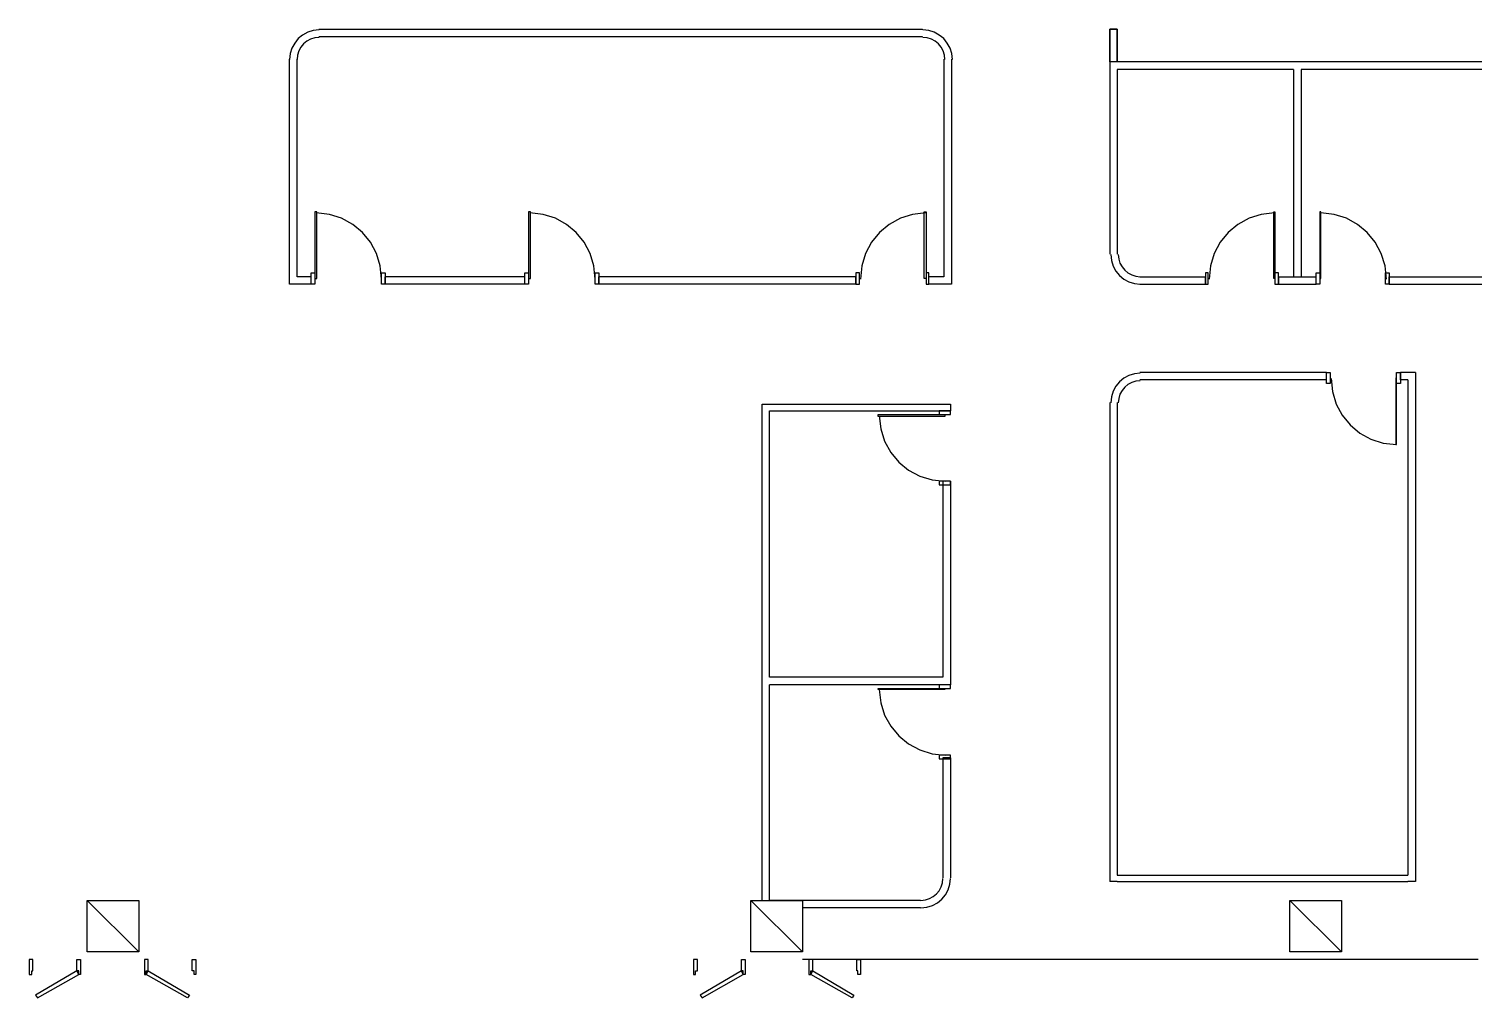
# Model space of a CAD drawing. Header units: millimetres. Extents: x -1062 to 473405, y -148599 to 38948.
# Drawn here: x 30341 to 50016, y -148599 to -135478 of the extents above; entities that cross this region are included whole.
import ezdxf

# ---------------------------------------------------------------- set-up
doc = ezdxf.new("R2010")
doc.units = ezdxf.units.MM
for name, color, linetype in [('COLUMN', 1, 'Continuous'), ('DOOR', 3, 'Continuous'), ('WALL', 7, 'Continuous'), ('WINDOW', 4, 'Continuous')]:
    doc.layers.add(name, color=color, linetype=linetype)

msp = doc.modelspace()

# ---------------------------------------------------------------- linework, layer by layer
at = {"layer": 'COLUMN'}
for p, q in [((31826.2, -147976.3), (31128, -147277.7)), ((31128, -147277.7), (31826.2, -147277.7)), ((31128, -147976.3), (31128, -147277.7)), ((31826.2, -147277.7), (31826.2, -147976.3)), ((40813, -147976.3), (40114.8, -147277.7)), ((40114.8, -147277.7), (40813, -147277.7)), ((40114.8, -147976.3), (40114.8, -147277.7)), ((40813, -147277.7), (40813, -147976.3)), ((48111.6, -147976.3), (47413.4, -147277.7)), ((47413.4, -147277.7), (48111.6, -147277.7)), ((47413.4, -147976.3), (47413.4, -147277.7)), ((48111.6, -147277.7), (48111.6, -147976.3)), ((31826.2, -147976.3), (31128, -147976.3)), ((40813, -147976.3), (40114.8, -147976.3)), ((48111.6, -147976.3), (47413.4, -147976.3))]:
    msp.add_line(p, q, dxfattribs=at)
at = {"layer": 'DOOR'}
for p, q in [((34237.9, -137954.9), (34212.5, -137954.9)), ((34212.5, -137954.9), (34212.5, -138856.7)), ((34407.5, -137987.6), (34228.7, -137967.7)), ((34237.9, -138856.7), (34237.9, -137954.9)), ((34573.8, -138040.9), (34407.5, -137987.6)), ((34724.2, -138124), (34573.8, -138040.9)), ((37131.9, -137954.9), (37106.5, -137954.9)), ((37106.5, -137954.9), (37106.5, -138856.7)), ((37301.6, -137987.6), (37122.7, -137967.7)), ((37131.9, -138856.7), (37131.9, -137954.9)), ((37467.9, -138040.9), (37301.6, -137987.6)), ((37618.3, -138124), (37467.9, -138040.9)), ((42139.8, -138040.9), (41989.4, -138124)), ((42306.1, -137987.6), (42139.8, -138040.9)), ((42484.9, -137967.7), (42306.1, -137987.6)), ((42463.1, -138856.7), (42463.1, -137954.9)), ((42463.1, -137954.9), (42488.5, -137954.9)), ((42488.5, -137954.9), (42488.5, -138856.7)), ((46861.7, -138040.9), (46711.3, -138124)), ((47028, -137987.6), (46861.7, -138040.9)), ((47206.8, -137967.7), (47028, -137987.6)), ((47197.7, -138856.7), (47197.7, -137954.9)), ((47197.7, -137954.9), (47210.3, -137954.9)), ((47210.3, -137954.9), (47210.3, -138856.7)), ((47832.3, -137954.9), (47819.6, -137954.9)), ((47819.6, -137954.9), (47819.6, -138856.7)), ((47832.3, -138856.7), (47832.3, -137954.9)), ((48014.6, -137987.6), (47835.8, -137967.7)), ((48181, -138040.9), (48014.6, -137987.6)), ((48331.3, -138124), (48181, -138040.9)), ((34855.1, -138233.4), (34724.2, -138124)), ((34963, -138365.6), (34855.1, -138233.4)), ((37749.1, -138233.4), (37618.3, -138124)), ((37857, -138365.6), (37749.1, -138233.4)), ((41858.6, -138233.4), (41750.7, -138365.6)), ((41989.4, -138124), (41858.6, -138233.4)), ((46580.4, -138233.4), (46472.5, -138365.6)), ((46711.3, -138124), (46580.4, -138233.4)), ((48462.2, -138233.4), (48331.3, -138124)), ((48570.1, -138365.6), (48462.2, -138233.4)), ((35044.4, -138516.9), (34963, -138365.6)), ((37938.4, -138516.9), (37857, -138365.6)), ((41750.7, -138365.6), (41669.3, -138516.9)), ((46472.5, -138365.6), (46391.1, -138516.9)), ((48651.5, -138516.9), (48570.1, -138365.6)), ((35095.8, -138683.9), (35044.4, -138516.9)), ((35113.7, -138863.1), (35095.8, -138683.9)), ((37989.8, -138683.9), (37938.4, -138516.9)), ((38007.7, -138863.1), (37989.8, -138683.9)), ((41617.8, -138683.9), (41599.9, -138863.1)), ((41669.3, -138516.9), (41617.8, -138683.9)), ((46339.7, -138683.9), (46321.8, -138863.1)), ((46391.1, -138516.9), (46339.7, -138683.9)), ((48702.9, -138683.9), (48651.5, -138516.9)), ((48720.8, -138863.1), (48702.9, -138683.9)), ((34161.7, -138932.9), (34161.7, -138780.5)), ((34161.7, -138780.5), (34212.5, -138780.5)), ((34212.5, -138780.5), (34212.5, -138932.9)), ((34212.5, -138856.7), (34237.9, -138856.7)), ((35113.7, -138932.9), (35113.7, -138780.5)), ((35113.7, -138780.5), (35164.5, -138780.5)), ((35164.5, -138780.5), (35164.5, -138932.9)), ((37055.8, -138932.9), (37055.8, -138780.5)), ((37055.8, -138780.5), (37106.5, -138780.5)), ((37106.5, -138780.5), (37106.5, -138932.9)), ((37106.5, -138856.7), (37131.9, -138856.7)), ((38007.8, -138932.9), (38007.8, -138780.5)), ((38007.8, -138780.5), (38058.5, -138780.5)), ((38058.5, -138780.5), (38058.5, -138932.9)), ((41587.2, -138780.5), (41536.5, -138780.5)), ((41536.5, -138780.5), (41536.5, -138932.9)), ((41587.2, -138932.9), (41587.2, -138780.5)), ((42488.5, -138856.7), (42463.1, -138856.7)), ((42526.5, -138780.5), (42488.5, -138780.5)), ((42488.5, -138780.5), (42488.5, -138932.9)), ((42526.5, -138932.9), (42526.5, -138780.5)), ((46309.1, -138780.5), (46271, -138780.5)), ((46271, -138780.5), (46271, -138932.9)), ((46309.1, -138932.9), (46309.1, -138780.5)), ((47210.3, -138856.7), (47197.7, -138856.7)), ((47261.1, -138780.5), (47210.3, -138780.5)), ((47210.3, -138780.5), (47210.3, -138932.9)), ((47261.1, -138932.9), (47261.1, -138780.5)), ((47768.8, -138932.9), (47768.8, -138780.5)), ((47768.8, -138780.5), (47819.6, -138780.5)), ((47819.6, -138780.5), (47819.6, -138932.9)), ((47819.6, -138856.7), (47832.3, -138856.7)), ((48708.1, -138932.9), (48708.1, -138780.5)), ((48708.1, -138780.5), (48758.9, -138780.5)), ((48758.9, -138780.5), (48758.9, -138932.9)), ((34212.5, -138932.9), (34161.7, -138932.9)), ((35164.5, -138932.9), (35113.7, -138932.9)), ((37106.5, -138932.9), (37055.8, -138932.9)), ((38058.5, -138932.9), (38007.8, -138932.9)), ((41536.5, -138932.9), (41587.2, -138932.9)), ((42488.5, -138932.9), (42526.5, -138932.9)), ((46271, -138932.9), (46309.1, -138932.9)), ((47210.3, -138932.9), (47261.1, -138932.9)), ((47819.6, -138932.9), (47768.8, -138932.9)), ((48758.9, -138932.9), (48708.1, -138932.9)), ((47908.5, -140279.3), (47908.5, -140126.9)), ((47908.5, -140126.9), (47959.2, -140126.9)), ((47959.2, -140126.9), (47959.2, -140279.3)), ((47971.9, -140209.4), (47989.8, -140388.5)), ((48860.5, -140203.1), (48847.8, -140203.1)), ((48847.8, -140203.1), (48847.8, -141104.9)), ((48860.5, -140279.3), (48860.5, -140126.9)), ((48860.5, -140126.9), (48911.2, -140126.9)), ((48860.5, -141104.9), (48860.5, -140203.1)), ((48911.2, -140126.9), (48911.2, -140279.3)), ((47959.2, -140279.3), (47908.5, -140279.3)), ((47989.8, -140388.5), (48041.3, -140555.6)), ((48911.2, -140279.3), (48860.5, -140279.3)), ((42818.5, -140647.6), (42666.2, -140647.6)), ((42666.2, -140647.6), (42666.2, -140698.4)), ((42818.5, -140698.4), (42818.5, -140647.6)), ((48041.3, -140555.6), (48122.7, -140706.9)), ((41841.1, -140723.8), (41841.1, -140698.4)), ((41841.1, -140698.4), (42742.3, -140698.4)), ((42742.3, -140723.8), (41841.1, -140723.8)), ((41853.9, -140714.6), (41873.7, -140893.6)), ((42666.2, -140698.4), (42818.5, -140698.4)), ((42742.3, -140698.4), (42742.3, -140723.8)), ((48122.7, -140706.9), (48230.6, -140839.1)), ((48230.6, -140839.1), (48361.4, -140948.5)), ((41873.7, -140893.6), (41927, -141060)), ((41927, -141060), (42010.1, -141210.5)), ((48361.4, -140948.5), (48511.8, -141031.6)), ((48511.8, -141031.6), (48678.1, -141084.9)), ((42010.1, -141210.5), (42119.4, -141341.4)), ((48678.1, -141084.9), (48856.9, -141104.8)), ((48847.8, -141104.9), (48860.5, -141104.9)), ((42119.4, -141341.4), (42251.5, -141449.4)), ((42251.5, -141449.4), (42402.7, -141530.8)), ((42402.7, -141530.8), (42569.6, -141582.3)), ((42569.6, -141582.3), (42748.7, -141600.2)), ((42818.5, -141600.2), (42666.2, -141600.2)), ((42666.2, -141600.2), (42666.2, -141651)), ((42666.2, -141651), (42818.5, -141651)), ((42818.5, -141651), (42818.5, -141600.2)), ((41841.1, -144419.9), (41841.1, -144407.2)), ((41841.1, -144407.2), (42742.3, -144407.2)), ((42818.5, -144356.4), (42666.2, -144356.4)), ((42666.2, -144356.4), (42666.2, -144407.2)), ((42666.2, -144407.2), (42818.5, -144407.2)), ((42742.3, -144407.2), (42742.3, -144419.9)), ((42818.5, -144407.2), (42818.5, -144356.4)), ((42742.3, -144419.9), (41841.1, -144419.9)), ((41853.9, -144423.4), (41873.7, -144602.3)), ((41873.7, -144602.3), (41927, -144768.8)), ((41927, -144768.8), (42010.1, -144919.2)), ((42010.1, -144919.2), (42119.4, -145050.2)), ((42119.4, -145050.2), (42251.5, -145158.2)), ((42251.5, -145158.2), (42402.7, -145239.6)), ((42402.7, -145239.6), (42569.6, -145291.1)), ((42569.6, -145291.1), (42748.7, -145309)), ((42818.5, -145309), (42666.2, -145309)), ((42666.2, -145309), (42666.2, -145359.8)), ((42666.2, -145359.8), (42818.5, -145359.8)), ((42818.5, -145359.8), (42818.5, -145309))]:
    msp.add_line(p, q, dxfattribs=at)
at = {"layer": 'WALL'}
for p, q in [((45077.9, -135478.2), (44976.3, -135478.2)), ((44976.3, -135478.2), (44976.3, -135922.7)), ((45077.9, -135922.7), (45077.9, -135478.2))]:
    msp.add_line(p, q, dxfattribs=at)
msp.add_lwpolyline([(45077.9, -135478.2), (45077.9, -135922.7), (44976.3, -135922.7), (44976.3, -135478.2), (45077.9, -135478.2)], close=True, dxfattribs=at)
at = {"layer": 'WINDOW'}
for p, q in [((34114, -135522.3), (34046, -135559.2)), ((34189, -135499), (34114, -135522.3)), ((34269.6, -135490.9), (34189, -135499)), ((34263.2, -135478.2), (42437.7, -135478.2)), ((42524.6, -135499), (42444, -135490.9)), ((42599.7, -135522.3), (42524.6, -135499)), ((42667.6, -135559.2), (42599.7, -135522.3)), ((33901.2, -135735.2), (33877.9, -135810.3)), ((33938, -135667.3), (33901.2, -135735.2)), ((33986.9, -135608.1), (33938, -135667.3)), ((34046, -135559.2), (33986.9, -135608.1)), ((34022.2, -135724.1), (33994.7, -135774.8)), ((34058.7, -135679.9), (34022.2, -135724.1)), ((34102.8, -135643.5), (34058.7, -135679.9)), ((34153.5, -135615.9), (34102.8, -135643.5)), ((34209.5, -135598.6), (34153.5, -135615.9)), ((34269.6, -135592.5), (34209.5, -135598.6)), ((34263.2, -135579.8), (42437.7, -135579.8)), ((42504.2, -135598.6), (42444, -135592.5)), ((42560.1, -135615.9), (42504.2, -135598.6)), ((42610.8, -135643.5), (42560.1, -135615.9)), ((42655, -135679.9), (42610.8, -135643.5)), ((42691.4, -135724.1), (42655, -135679.9)), ((42726.8, -135608.1), (42667.6, -135559.2)), ((42718.9, -135774.8), (42691.4, -135724.1)), ((42775.6, -135667.3), (42726.8, -135608.1)), ((42812.4, -135735.2), (42775.6, -135667.3)), ((42835.8, -135810.3), (42812.4, -135735.2)), ((33877.9, -135810.3), (33869.8, -135891)), ((33869.8, -138932.9), (33869.8, -135884.6)), ((33977.4, -135830.8), (33971.3, -135891)), ((33971.3, -138831.3), (33971.3, -135884.6)), ((33994.7, -135774.8), (33977.4, -135830.8)), ((42736.3, -135830.8), (42718.9, -135774.8)), ((42729.6, -135884.6), (42729.6, -138831.3)), ((42742.3, -135891), (42736.3, -135830.8)), ((42831.2, -135884.6), (42831.2, -138932.9)), ((42843.9, -135891), (42835.8, -135810.3)), ((50015.5, -135922.7), (44976.3, -135922.7)), ((44976.3, -135922.7), (44976.3, -138526.5)), ((47464.2, -136024.3), (45077.9, -136024.3)), ((45077.9, -136024.3), (45077.9, -138526.5)), ((47464.2, -136024.3), (47464.2, -138831.3)), ((50015.5, -136024.3), (47565.8, -136024.3)), ((47565.8, -136024.3), (47565.8, -138831.3)), ((44989, -138532.8), (44997.1, -138613.5)), ((44997.1, -138613.5), (45020.5, -138688.6)), ((45020.5, -138688.6), (45057.3, -138756.5)), ((45090.6, -138532.8), (45096.6, -138593)), ((45096.6, -138593), (45114, -138649)), ((45114, -138649), (45141.5, -138699.7)), ((45141.5, -138699.7), (45177.9, -138743.9)), ((34161.7, -138831.3), (33971.3, -138831.3)), ((34161.7, -138932.9), (34161.7, -138831.3)), ((37055.8, -138831.3), (35164.5, -138831.3)), ((35164.5, -138932.9), (35164.5, -138831.3)), ((37055.8, -138932.9), (37055.8, -138831.3)), ((41536.5, -138831.3), (38058.5, -138831.3)), ((38058.5, -138932.9), (38058.5, -138831.3)), ((41536.5, -138932.9), (41536.5, -138831.3)), ((42729.6, -138831.3), (42526.5, -138831.3)), ((42526.5, -138932.9), (42526.5, -138831.3)), ((45057.3, -138756.5), (45106.1, -138815.8)), ((45106.1, -138815.8), (45165.3, -138864.6)), ((45165.3, -138864.6), (45233.2, -138901.5)), ((45177.9, -138743.9), (45222.1, -138780.3)), ((45222.1, -138780.3), (45272.8, -138807.9)), ((45233.2, -138901.5), (45308.3, -138924.8)), ((45272.8, -138807.9), (45328.7, -138825.3)), ((45328.7, -138825.3), (45388.9, -138831.3)), ((45382.5, -138831.3), (46271, -138831.3)), ((46271, -138932.9), (46271, -138831.3)), ((47261.1, -138831.3), (47768.8, -138831.3)), ((47261.1, -138831.3), (47261.1, -138932.9)), ((47464.2, -138831.3), (47565.8, -138831.3)), ((47768.8, -138932.9), (47768.8, -138831.3)), ((48758.9, -138932.9), (48758.9, -138831.3)), ((48758.9, -138831.3), (50015.5, -138831.3)), ((34161.7, -138932.9), (33869.8, -138932.9)), ((37055.8, -138932.9), (35164.5, -138932.9)), ((41536.5, -138932.9), (38058.5, -138932.9)), ((42831.2, -138932.9), (42526.5, -138932.9)), ((45308.3, -138924.8), (45388.9, -138932.9)), ((45382.5, -138932.9), (46271, -138932.9)), ((47261.1, -138932.9), (47768.8, -138932.9)), ((48758.9, -138932.9), (50015.5, -138932.9)), ((45106.1, -140256.7), (45057.3, -140316)), ((45165.3, -140207.9), (45106.1, -140256.7)), ((45233.2, -140171), (45165.3, -140207.9)), ((45272.8, -140264.6), (45222.1, -140292.1)), ((45308.3, -140147.7), (45233.2, -140171)), ((45328.7, -140247.2), (45272.8, -140264.6)), ((45388.9, -140139.6), (45308.3, -140147.7)), ((45388.9, -140241.2), (45328.7, -140247.2)), ((47908.5, -140126.9), (45382.5, -140126.9)), ((47908.5, -140228.5), (45382.5, -140228.5)), ((47908.5, -140228.5), (47908.5, -140126.9)), ((49114.3, -140126.9), (48911.2, -140126.9)), ((48911.2, -140228.5), (48911.2, -140126.9)), ((49012.8, -140228.5), (48911.2, -140228.5)), ((49012.8, -140228.5), (49012.8, -146934.8)), ((49114.3, -140126.9), (49114.3, -147023.7)), ((44997.1, -140459), (44989, -140539.6)), ((45020.5, -140383.9), (44997.1, -140459)), ((45057.3, -140316), (45020.5, -140383.9)), ((45114, -140423.5), (45096.6, -140479.5)), ((45141.5, -140372.8), (45114, -140423.5)), ((45177.9, -140328.6), (45141.5, -140372.8)), ((45222.1, -140292.1), (45177.9, -140328.6)), ((40267.1, -144356.4), (40267.1, -140558.7)), ((40267.1, -140558.7), (42818.5, -140558.7)), ((40368.7, -144254.8), (40368.7, -140647.6)), ((40368.7, -140647.6), (42818.5, -140647.6)), ((42818.5, -140558.7), (42818.5, -140647.6)), ((44976.3, -140533.3), (44976.3, -147023.7)), ((45077.9, -140533.3), (45077.9, -146934.8)), ((45096.6, -140479.5), (45090.6, -140539.6)), ((42716.9, -141600.2), (42716.9, -144254.8)), ((42818.5, -141600.2), (42716.9, -141600.2)), ((42818.5, -141600.2), (42818.5, -144356.4)), ((40267.1, -147277.7), (40267.1, -144356.4)), ((42716.9, -144254.8), (40368.7, -144254.8)), ((40368.7, -147277.7), (40368.7, -144356.4)), ((42818.5, -144356.4), (40368.7, -144356.4)), ((42716.9, -145347.1), (42716.9, -146972.9)), ((42818.5, -145347.1), (42716.9, -145347.1)), ((42818.5, -145347.1), (42818.5, -146972.9)), ((45077.9, -146934.8), (49012.8, -146934.8)), ((42629.6, -147190.3), (42666, -147146.1)), ((42666, -147146.1), (42693.5, -147095.4)), ((42693.5, -147095.4), (42710.9, -147039.4)), ((42710.9, -147039.4), (42716.9, -146979.2)), ((42750.2, -147202.9), (42787.1, -147134.9)), ((42787.1, -147134.9), (42810.4, -147059.8)), ((42810.4, -147059.8), (42818.5, -146979.2)), ((45077.9, -147023.7), (44976.3, -147023.7)), ((45077.9, -147023.7), (49012.8, -147023.7)), ((49114.3, -147023.7), (49012.8, -147023.7)), ((42412.3, -147277.7), (40368.7, -147277.7)), ((42418.6, -147277.7), (42478.8, -147271.6)), ((42478.8, -147271.6), (42534.8, -147254.2)), ((42499.2, -147371.2), (42574.3, -147347.9)), ((42534.8, -147254.2), (42585.4, -147226.7)), ((42574.3, -147347.9), (42642.2, -147311)), ((42585.4, -147226.7), (42629.6, -147190.3)), ((42642.2, -147311), (42701.4, -147262.1)), ((42701.4, -147262.1), (42750.2, -147202.9)), ((42412.3, -147379.3), (40813, -147379.3)), ((42418.6, -147379.3), (42499.2, -147371.2)), ((30391.8, -148077.9), (30341, -148077.9)), ((30341, -148077.9), (30341, -148281.1)), ((30391.8, -148230.3), (30391.8, -148077.9)), ((30988.4, -148230.3), (30988.4, -148077.9)), ((30988.4, -148077.9), (31039.2, -148077.9)), ((31039.2, -148077.9), (31039.2, -148281.1)), ((31953.1, -148077.9), (31902.3, -148077.9)), ((31902.3, -148077.9), (31902.3, -148281.1)), ((31953.1, -148230.3), (31953.1, -148077.9)), ((32549.7, -148230.3), (32549.7, -148077.9)), ((32549.7, -148077.9), (32600.4, -148077.9)), ((32600.4, -148077.9), (32600.4, -148281.1)), ((39391.3, -148077.9), (39340.5, -148077.9)), ((39340.5, -148077.9), (39340.5, -148281.1)), ((39391.3, -148230.3), (39391.3, -148077.9)), ((39987.9, -148230.3), (39987.9, -148077.9)), ((39987.9, -148077.9), (40038.7, -148077.9)), ((40038.7, -148077.9), (40038.7, -148281.1)), ((49964.8, -148077.9), (40813, -148077.9)), ((40952.6, -148077.9), (40901.8, -148077.9)), ((40901.8, -148077.9), (40901.8, -148281.1)), ((40952.6, -148230.3), (40952.6, -148077.9)), ((41549.2, -148230.3), (41549.2, -148077.9)), ((41549.2, -148077.9), (41599.9, -148077.9)), ((41599.9, -148077.9), (41599.9, -148281.1)), ((30341, -148281.1), (30379.1, -148281.1)), ((30379.1, -148281.1), (30379.1, -148230.3)), ((30379.1, -148230.3), (30391.8, -148230.3)), ((30988.4, -148230.3), (30429.9, -148560.5)), ((30455.3, -148598.6), (31013.8, -148281.1)), ((31013.8, -148230.3), (30988.4, -148230.3)), ((31013.8, -148281.1), (30988.4, -148230.3)), ((31013.8, -148281.1), (31013.8, -148230.3)), ((31039.2, -148281.1), (31013.8, -148281.1)), ((31902.3, -148281.1), (31927.7, -148281.1)), ((31927.7, -148281.1), (31927.7, -148230.3)), ((31927.7, -148230.3), (31953.1, -148230.3)), ((31927.7, -148281.1), (31953.1, -148230.3)), ((32486.2, -148598.6), (31927.7, -148281.1)), ((31953.1, -148230.3), (32511.6, -148560.5)), ((32575, -148230.3), (32549.7, -148230.3)), ((32575, -148281.1), (32575, -148230.3)), ((32600.4, -148281.1), (32575, -148281.1)), ((39340.5, -148281.1), (39365.9, -148281.1)), ((39365.9, -148281.1), (39365.9, -148230.3)), ((39365.9, -148230.3), (39391.3, -148230.3)), ((39987.9, -148230.3), (39429.4, -148560.5)), ((39454.8, -148598.6), (40013.3, -148281.1)), ((40013.3, -148230.3), (39987.9, -148230.3)), ((40013.3, -148281.1), (39987.9, -148230.3)), ((40013.3, -148281.1), (40013.3, -148230.3)), ((40038.7, -148281.1), (40013.3, -148281.1)), ((40901.8, -148281.1), (40927.2, -148281.1)), ((40927.2, -148281.1), (40927.2, -148230.3)), ((40927.2, -148230.3), (40952.6, -148230.3)), ((40927.2, -148281.1), (40952.6, -148230.3)), ((41485.7, -148598.6), (40927.2, -148281.1)), ((40952.6, -148230.3), (41511.1, -148560.5)), ((41561.9, -148230.3), (41549.2, -148230.3)), ((41561.9, -148281.1), (41561.9, -148230.3)), ((41599.9, -148281.1), (41561.9, -148281.1)), ((30429.9, -148560.5), (30455.3, -148598.6)), ((32511.6, -148560.5), (32486.2, -148598.6)), ((39429.4, -148560.5), (39454.8, -148598.6)), ((41511.1, -148560.5), (41485.7, -148598.6))]:
    msp.add_line(p, q, dxfattribs=at)

doc.saveas('drawing.dxf')
